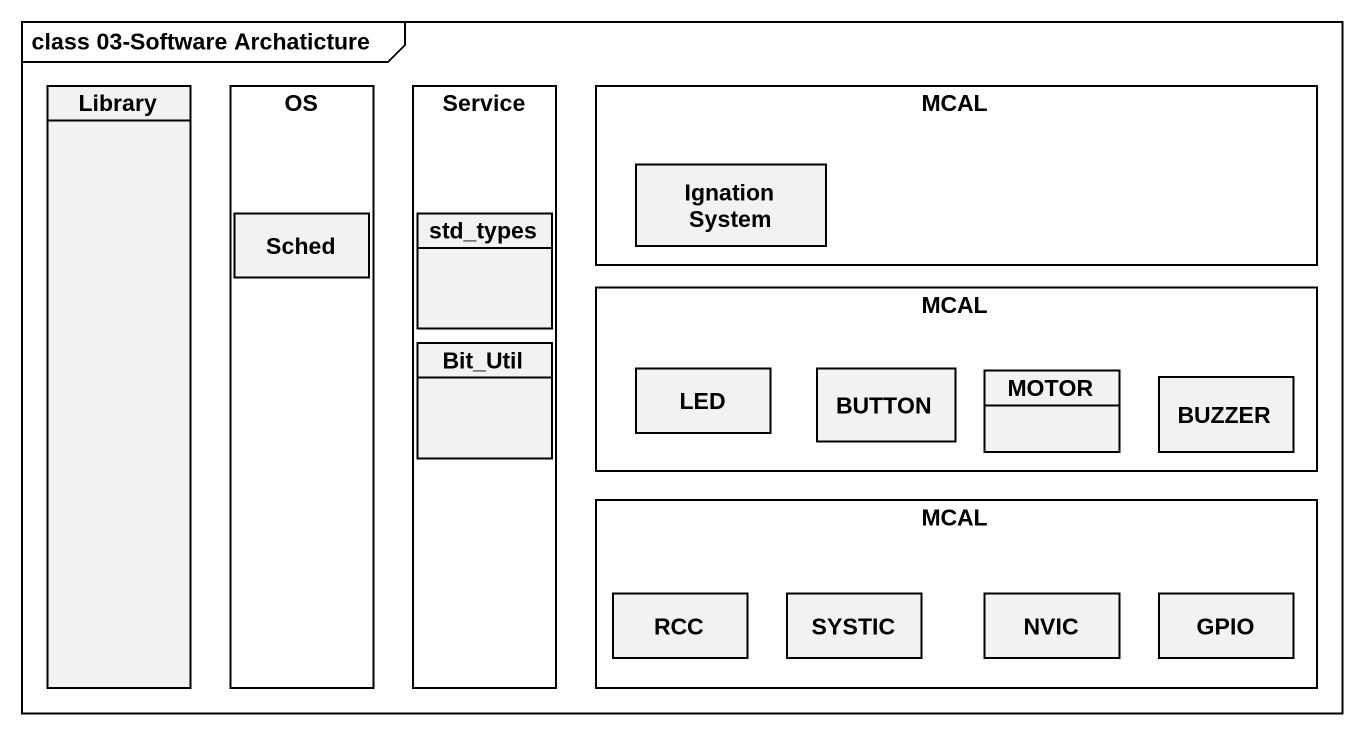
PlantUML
@startuml
mainframe class 03-Software Archaticture
hide circle
hide empty members
class Library
rectangle OS {
  class Sched
}
rectangle Service {
  class std_types
  class Bit_Util
}
rectangle MCAL {
  class "Ignation System" as Ignation_System
}
rectangle "MCAL" as MCAL_2 {
  class LED
  class BUTTON
  class MOTOR
  class BUZZER
}
rectangle "MCAL" as MCAL_3 {
  class RCC
  class SYSTIC
  class NVIC
  class GPIO
}
@enduml
